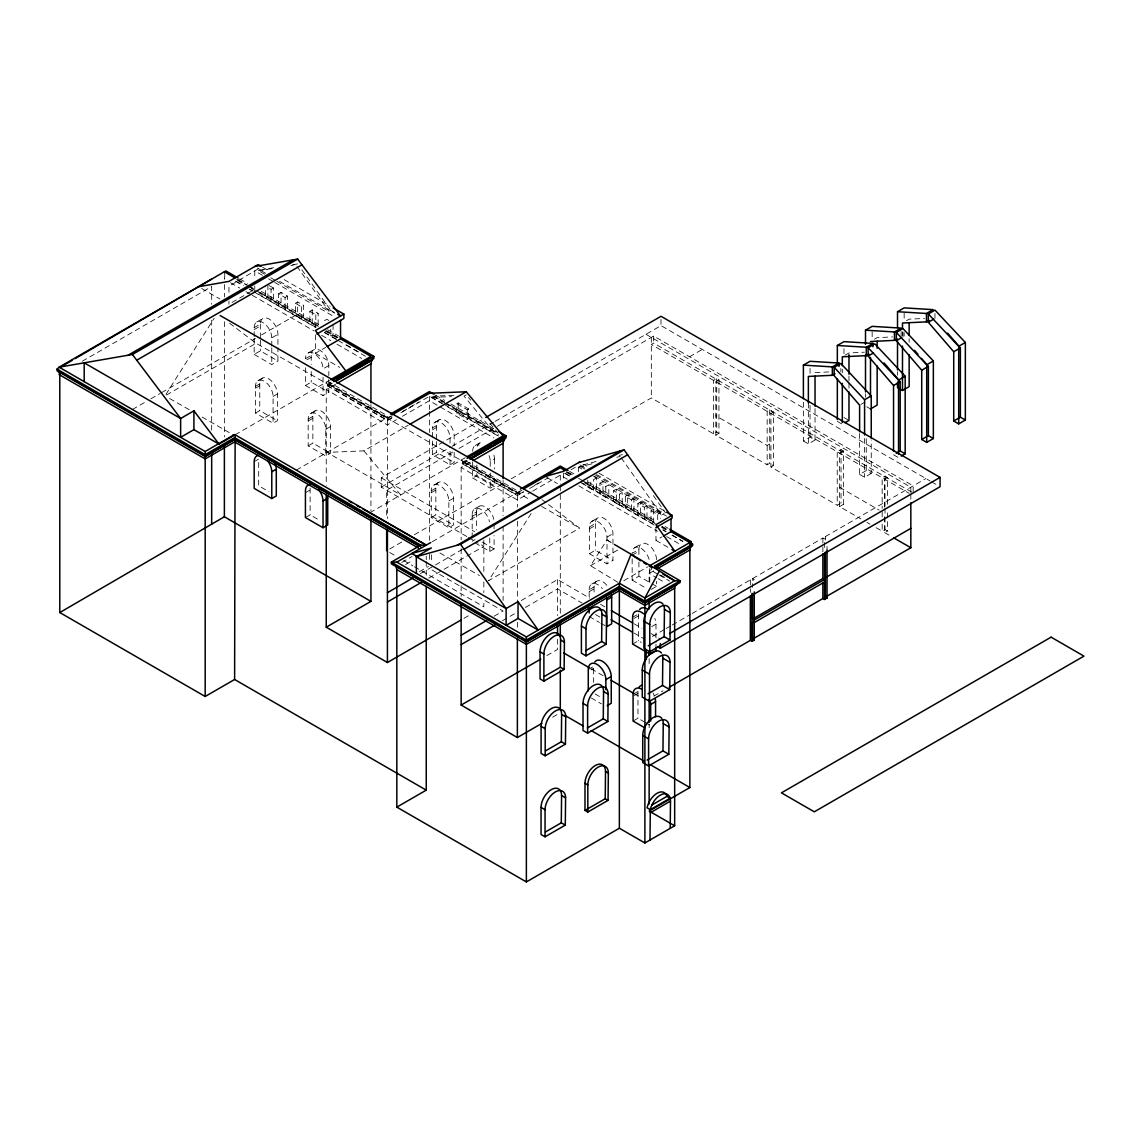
<?xml version="1.0" encoding="UTF-8"?>
<svg xmlns="http://www.w3.org/2000/svg" width="1141" height="1141" viewBox="0 0 1141 1141"><rect width="100%" height="100%" fill="white"/><g stroke="black" fill="none" stroke-linecap="round" stroke-linejoin="round"><path stroke-width="0.75" stroke-dasharray="5 3.75" d="M224.863 275.095L224.378 279.188L224.378 271.772M331.846 383.134L327.225 385.801L326.24 389.609L326.24 485.353M466.626 461.092L462.119 463.688L461.149 467.496L461.149 539.893M165.944 394.372L214.194 318.225M531.107 513.536L488.533 580.726L579.657 528.112L547.537 503.866M617.851 582.309L590.539 565.694L606.983 539.935L612.974 543.572M82.238 361.255L211.67 286.534L211.67 304.262M264.584 274.197L258.451 270.659L275.537 267.308M231.994 302.465L254.771 289.315L254.771 285.963M271.059 289.329L273.398 287.974L273.398 300.069L271.059 301.424L271.059 289.329L268.306 287.746M278.589 293.793L281.043 292.381L287.518 296.118L287.518 308.213L285.065 309.625L285.065 297.53L278.589 293.793L278.589 305.888L281.043 304.476L281.043 292.381M285.065 297.53L287.518 296.118M256.754 321.976L262.901 318.41M295.405 303.278L297.658 301.98L303.649 305.431L303.649 317.526L301.395 318.824L295.405 315.372L295.405 303.278L301.395 306.729L303.649 305.431M254.172 336.681L254.172 327.667L260.333 324.115A12.451 7.188 60 0 1 269.133 319.038A12.451 7.188 60 0 1 277.933 334.27L277.933 345.98M254.172 329.592L260.333 326.026M132.413 409.476L144.722 402.374M150.869 398.822L160.097 393.502M161.637 392.604L255.427 338.463M261.574 334.912L297.658 314.075L297.658 301.98M312.249 309.938L312.249 322.504L309.91 323.859L309.91 311.293L312.249 309.938L318.154 313.347L318.154 325.912L315.815 327.267L254.315 291.768M166.515 395L256.112 343.27L529.524 499.473M271.772 346.194L271.772 337.836L277.933 334.27M309.91 311.293L315.815 314.702L318.154 313.347M254.172 338.463L254.172 354.423L260.333 350.872L277.933 361.027L277.933 347.648M276.849 281.285L328.993 311.379L330.747 310.366L334.941 312.791M324.5 320.65L326.854 319.295L331.831 322.176M254.172 354.423L271.772 364.592L277.933 361.027M258.051 380.623L262.359 378.127M308.041 353.025L313.804 349.702M255.484 386.314L259.777 383.832A12.451 7.188 60 0 1 268.577 378.755A12.451 7.188 60 0 1 277.377 393.987L277.377 420.744L273.084 423.24L255.484 413.071L255.484 386.314A12.451 7.188 60 0 1 264.284 381.237A12.451 7.188 60 0 1 273.084 396.469L273.084 423.24M311.222 357.318L305.46 360.642L305.46 358.73L311.222 355.393A12.451 7.188 60 0 1 320.022 350.316A12.451 7.188 60 0 1 328.822 365.548L328.822 375.589M315.415 334.884L315.415 353.339L325.756 347.363M255.484 388.24L259.777 385.744M273.084 396.469L277.377 393.987M328.822 365.548L323.06 368.885A12.451 7.188 60 0 0 314.26 353.639A12.451 7.188 60 0 0 305.46 358.73M255.484 413.071L259.777 410.589L277.377 420.744M305.46 367.744L305.46 385.487L311.222 382.149L328.822 392.319L328.822 377.257M235.132 434.792L329.25 380.452M391.919 417.62L387.427 420.216L327.809 385.801L327.809 384.217L330.89 382.449M390.422 416.123L387.427 417.848L387.427 415.823L329.179 382.192L329.179 384.217L332.259 382.449M327.809 385.801L332.43 383.134M335.497 384.275L326.24 389.609L387.427 424.937L396.412 419.745M305.46 385.487L323.06 395.642L328.822 392.319M310.751 413.384L315.444 410.674M308.17 419.089L312.862 416.379A12.451 7.188 60 0 1 321.662 411.288A12.451 7.188 60 0 1 330.462 426.534L330.462 453.291L325.77 456.001L308.17 445.846L308.17 419.089A12.451 7.188 60 0 1 316.97 413.998A12.451 7.188 60 0 1 325.77 429.244L325.77 456.001M308.17 421L312.862 418.291M254.186 461.62L258.693 459.024L258.693 485.781L268.948 491.714M325.77 429.244L330.462 426.534M308.17 445.846L312.862 443.136L330.462 453.291M296.303 470.121L387.427 417.506L326.24 382.192M327.809 384.217L387.427 418.633L391.919 416.051M402.402 411.573L418.89 402.06M327.225 385.801L387.427 420.558L391.919 417.963M400.905 412.771L429.387 396.341L441.581 403.372M402.402 416.28L429.387 400.705L493.882 437.959M363.879 450.866L400.733 494.952L327.011 452.392L363.879 450.866L408.193 425.279M466.255 394.815L464.002 396.112L495.408 434.008M470.905 417.264L467.282 419.346L456.814 413.313L456.814 403.714L458.183 402.916L468.651 408.963L468.651 418.562M305.431 492.727L310.124 490.017M435.035 422.213L439.142 419.845M456.814 413.313L460.436 411.216M454.161 452.421L454.161 462.462L450.053 464.829L432.453 454.66L432.453 427.904L436.561 425.536A12.451 7.188 60 0 1 445.361 420.459A12.451 7.188 60 0 1 454.161 435.705L454.161 445.732M432.453 429.829L436.561 427.461M456.814 403.714L467.282 409.747L468.651 408.963M305.431 517.572L310.124 514.862L320.393 520.781M466.869 536.541L381.279 487.121L381.279 477.794L484.255 418.333M432.453 454.66L436.561 452.292L454.161 462.462M381.279 487.121L450.524 447.144M452.064 446.259L493.611 422.27M495.151 421.371L661.01 325.613L930.143 480.989M452.82 452.021L386.656 490.231L386.656 518.699M458.982 448.47L495.907 427.148M497.447 426.263L653.679 336.053L913.171 485.881L913.171 492.926M475.226 445.532L479.434 443.093M911.63 492.042L653.679 343.113L651.326 344.468L909.291 493.397M370.026 512.68L465.642 457.484M523.505 491.7L517.372 495.237L462.718 463.688L462.718 462.105L465.713 460.379M521.965 490.216L517.372 492.869L517.372 490.844L464.087 460.08L464.087 462.105L467.083 460.379M462.718 463.688L467.211 461.092M470.135 462.305L461.149 467.496L517.372 499.958L531.164 491.985M433.837 485.082L438.429 482.429M431.255 490.773L435.848 488.12A12.451 7.188 60 0 1 444.648 483.042A12.451 7.188 60 0 1 453.448 498.289L453.448 525.045L448.855 527.698L431.255 517.529L431.255 490.773A12.451 7.188 60 0 1 440.055 485.695A12.451 7.188 60 0 1 448.855 500.942L448.855 527.698M431.255 492.698L435.848 490.045M490.245 466.398L490.245 461.378L494.452 458.953A12.451 7.188 60 0 0 493.269 453.191M472.645 462.019L472.645 477.979L476.852 475.555L494.452 485.709L494.452 475.683M689.563 356.776L702.271 349.431M448.855 500.942L453.448 498.289M431.255 517.529L435.848 514.876L453.448 525.045M472.645 477.979L490.245 488.148L494.452 485.709M389.737 548.949L402.046 541.847M414.354 534.744L505.149 482.315M511.296 478.764L651.326 397.924L713.596 433.865L716.719 432.054L718.944 433.338L718.944 379.882L716.719 378.612L713.596 380.409L713.596 433.865M474.756 508.786L479.063 506.304M472.189 537.696L472.189 514.491L476.482 511.995A12.451 7.188 60 0 1 484.141 506.347A12.451 7.188 60 0 1 493.782 519.355M472.189 516.402L476.482 513.921M432.325 541.633L520.453 490.758M462.718 462.105L517.372 493.668L521.965 491.001M534.23 485.51L540.363 481.958M462.119 463.688L517.372 495.579L523.505 492.042M529.638 488.505L548.037 477.879M401.732 562.456L412.029 556.508M718.944 379.882L715.806 381.693L715.806 435.149L767.166 464.801L769.719 463.332L773.47 465.499L773.47 412.044L769.719 409.876L767.166 411.345L767.166 464.801M405.654 564.453L413.013 560.202M532.704 491.101L560.302 475.169L568.018 479.619M571.056 469.721L577.075 466.241M581.881 469.037L578.815 467.268L583.793 464.387L586.859 466.156M419.375 571.698L428.36 566.521M472.189 541.248L475.055 539.593M420.387 573.652L433.922 565.836M435.434 564.966L462.661 549.235M596.429 478.05L593.391 479.805L593.391 490.345L596.429 488.605L596.429 478.05L593.605 476.425M428.745 578.145L442.523 570.2M444.049 569.316L483.841 546.339L476.125 541.889M587.743 480.047L587.743 487.093L590.767 485.339L590.767 480.061M599.938 483.199L602.961 481.445L602.961 492.384L599.938 494.124L599.938 483.199L605.785 486.579L608.809 484.825L608.809 495.75L605.785 497.505L599.938 494.124M475.112 542.931L489.789 551.403L494.082 548.921L494.082 535.543M844.982 355.236L848.975 352.94L864.379 352.212M874.477 339.177L877.144 337.65L892.547 336.923M906.482 320.707L909.149 319.166L924.552 318.453M613.601 490.744L616.34 489.175L616.34 500.1L613.601 501.683L613.601 490.744L619.449 494.124L622.187 492.541L622.187 503.481L619.449 505.049L613.601 501.683M715.806 435.149L718.944 433.338M625.325 496.321L627.678 494.966L633.925 498.574L633.925 510.255L631.572 511.61L631.572 499.929L625.325 496.321L625.325 508.002L627.678 506.647L627.678 494.966M773.47 412.044L770.931 413.513L770.931 466.969L837.223 505.249L841.031 503.038L843.37 504.393L843.37 450.937L841.031 449.583L837.223 451.793L837.223 505.249M591.965 521.266L597.941 517.814M631.572 499.929L633.925 498.574M589.398 526.957L595.36 523.519A12.451 7.188 60 0 1 604.16 518.428A12.451 7.188 60 0 1 612.959 533.674L612.959 560.431L606.998 563.882L589.398 553.713L589.398 526.957A12.451 7.188 60 0 1 598.198 521.879A12.451 7.188 60 0 1 606.998 537.126L606.998 563.882M589.398 528.882L595.36 525.43M637.876 503.523L640.515 501.997L646.976 505.72L646.976 517.786L644.323 519.312L644.323 507.246L637.876 503.523L637.876 515.575L640.515 514.063L640.515 501.997M644.323 507.246L646.976 505.72M463.945 618.336L470.063 614.799M653.679 509.228L653.679 521.665L651.04 523.177L651.04 510.754L653.679 509.228L660.339 513.065L660.339 518.399M606.998 537.126L612.959 533.674M769.719 443.977L767.166 445.446L715.806 415.795M589.398 553.713L595.36 550.276L612.959 560.431M651.04 510.754L657.701 514.591L660.339 513.065M594.133 476.111L661.566 515.047L664.176 513.536M494.11 616.211L503.11 611.02L429.387 568.46M521.252 600.537L557.564 579.571L589.769 598.169M860.942 404.385L864.921 402.088M803.392 402.188L803.392 440.996L810.039 437.16L815.031 440.041L815.031 408.093M590.539 565.694L618.821 549.377M803.392 440.996L808.37 443.878L815.031 440.041M502.468 620.704L516.245 612.76M525.43 607.454L557.564 588.899L581.996 603.004M770.931 466.969L773.47 465.499M634.724 547.637L641.47 543.744M656.503 559.603A12.451 7.188 60 0 0 647.703 544.371A12.451 7.188 60 0 0 638.903 549.449L632.157 553.342A12.451 7.188 60 0 1 639.801 547.68A12.451 7.188 60 0 1 649.457 560.702M655.961 527.47L655.961 540.363L661.994 536.883M632.157 555.253L638.903 551.36M591.751 584.078L596.643 581.254M589.17 597.014L589.17 589.769L594.062 586.945A12.451 7.188 60 0 1 607.269 585.761M589.17 591.694L594.062 588.87M843.37 450.937L839.562 453.134L839.562 506.59L860.87 518.898M623.827 580.655L647.646 566.906M632.157 558.805L632.157 580.099L638.903 576.205L650.627 582.98M653.665 570.857L649.143 573.481L649.143 584.106M651.097 589.483L656.503 586.36L656.503 581.34M859.601 433.58L859.601 474.414L866.247 470.577L871.239 473.458L871.239 439.97M546.853 655.59L557.564 649.4L557.564 636.949M859.601 474.414L864.593 477.295L871.239 473.458M632.613 617.31L638.389 613.986A12.451 7.188 60 0 1 638.689 611.533M634.054 618.393L638.389 615.898M887.47 504.251L887.47 477.523L885.002 476.097L882.164 477.737L882.164 508.43M887.47 477.523L884.632 479.163L884.632 509.856M839.562 506.59L843.37 504.393M651.654 626.637L655.989 624.141A12.451 7.188 60 0 0 654.806 618.379M588.271 669.467L593.648 666.373L593.648 682.475M632.613 644.066L638.389 640.743L641.313 642.44M590.952 669.838L593.648 668.284M652.281 636.507L664.533 629.433M666.073 628.548L670.666 625.896M672.206 625.011L690.59 614.386M692.116 613.501L750.35 579.885L752.019 580.84L754.258 579.542L752.604 578.587L752.604 587.387M752.604 578.587L822.875 538.01L824.544 538.966L827.025 537.539L825.357 536.584L825.357 540.007M825.357 536.584L925.893 478.535M552.643 717.176L558.776 713.624M876.088 527.684L882.164 531.193L885.002 529.552L887.47 530.979L887.47 511.382M884.632 516.787L884.632 532.619L887.47 530.979M633.084 694.298L637.962 691.475A12.451 7.188 60 0 1 638.261 689.021M634.296 695.511L637.962 693.4M653.807 696.124L663.007 690.818M633.084 721.055L637.962 718.231L643.838 721.625M582.723 465.015L597.627 461.092M619.149 455.444L622.458 454.574M578.815 467.268L595.36 462.918M616.896 457.256L620.205 456.386M292.552 264.712L297.658 263.928L290.798 265.725M258.451 270.659L272.071 268.577M815.031 372.579L830.434 371.866M453.818 395.314L434.293 396.127L448.128 404.114M432.04 397.425L451.579 396.612M541.675 506.419L579.657 528.112M169.638 398.523L189.748 410.018M202.128 417.078L234.618 435.648M439.927 552.957L479.42 575.52M866.746 406.781L870.497 408.949M843.983 417.52L847.72 419.674M837.337 421.357L842.315 424.238M893.546 454.774L898.538 457.655M931.555 481.816L937.232 485.082M645.949 334.313L910.832 487.236L910.832 492.527M839.562 487.25L879.126 510.084M866.946 522.407L869.998 524.161M884.632 532.619L890.793 536.17M262.687 267.236L268.82 270.774M284.138 279.616L330.077 306.145M257.495 268.078L260.219 269.647M265.753 273.369L258.094 268.948L228.956 286.206L228.956 294.392M279.545 281.328L334.67 313.162M270.717 277.748L275.323 280.401M262.43 275.281L254.771 270.859L254.771 279.245M268.563 278.818L273.155 281.47M274.681 282.355L334.413 316.841M599.125 473.23L665.018 511.282M269.276 285.592L273.398 287.974M584.278 467.425L579.657 464.758L578.587 465.371L584.748 468.937M596.6 474.542L664.39 513.678M595.531 475.155L666.401 516.074M239.724 278.932L247.426 283.382M261.303 291.397L319.908 325.228M327.61 329.678L338.406 335.91M238.055 279.659L247.169 284.936M248.695 285.806L254.771 289.315M260.604 292.681L318.154 325.912M326.854 330.933L337.551 337.108M236.629 279.188L247.426 285.421M248.966 286.305L255.142 289.871M256.682 290.755L318.368 326.369M326.069 330.819L338.406 337.936M569.544 471.39L574.18 474.057M588.043 482.072L655.875 521.223M665.117 526.572L668.198 528.34M237.428 280.444L245.115 284.865M251.248 288.416L317.255 326.511M324.928 330.947L337.208 338.036M435.52 395.128L444.719 400.448M450.838 403.985L493.768 428.774M567.918 472.146L574.009 475.654M578.587 478.293L583.151 480.931M584.677 481.816L653.679 521.665M661.866 526.386L669.496 530.793M566.464 471.647L572.639 475.198M581.881 480.546L654.335 522.364M662.037 526.814L668.198 530.38M235.902 281.128L243.575 285.564M249.708 289.101L252.789 290.884M324.5 332.288L337.208 339.619M346.408 344.939L352.555 348.476M354.081 349.36L360.228 352.911M235.588 281.285L241.707 284.822M249.366 289.244L252.432 291.012M253.972 291.896L315.244 327.282M324.429 332.587L336.681 339.661M338.221 340.546L351.999 348.504M353.539 349.388L365.79 356.463M449.668 404.998L496.178 431.854M566.435 472.417L572.568 475.954M584.834 483.042L655.376 523.762M661.509 527.299L667.642 530.85M433.979 396.284L444.719 402.473M446.245 403.358L496.834 432.567M432.453 396.198L443.207 402.402M444.748 403.286L498.517 434.336M564.909 473.116L571.042 476.653M580.241 481.958L655.376 525.345M663.035 529.766L666.102 531.535M672.234 535.086L682.974 541.276M564.895 473.444L571.013 476.981M581.725 483.156L655.162 525.559M662.807 529.98L665.873 531.735M671.992 535.272L682.689 541.462M587.743 487.093L593.391 490.345M430.913 396.883L442.808 403.629M444.348 404.527L498.517 435.919M447.671 406.895L499.501 436.818M230.539 282.754L239.795 288.103M245.971 291.654L250.606 294.335M252.147 295.219L313.861 330.847M321.577 335.311L330.833 340.646M336.994 344.211L361.683 358.459M578.815 485.852L657.473 531.264M666.715 536.612L680.606 544.628M546.667 477.38L557.336 483.527M655.961 540.363L668.997 547.894M315.415 353.339L339.733 367.388M201.657 288.459L219.856 298.971M660.496 574.978L666.501 578.444M461.149 460.08L517.372 492.527M329.179 384.217L387.427 417.848M464.087 462.105L517.372 492.869M657.615 574.108L650.113 569.773L649.143 573.481L656.645 577.802M659.127 574.978L669.624 581.04M658.143 578.672L665.645 583.008M652.096 583.821L656.503 586.36M632.157 580.099L646.819 588.571M381.279 477.794L474.656 531.706M600.508 604.373L605.115 607.026M634.253 623.856L641.927 628.277M651.126 633.597L660.325 638.903M482.358 542.146L494.082 548.921M468.409 537.425L474.585 540.991M633.925 632.984L644.622 639.16M595.531 614.557L599.924 617.096M589.17 616.525L599.439 622.458M600.908 623.3L605.3 625.839M389.737 552.515L395.913 556.081M403.629 560.531L412.885 565.879M414.425 566.763L483.841 606.841L483.841 599.724M591.166 668.811L603.389 675.857M633.925 693.5L640.044 697.023M645.293 722.467L649.7 725.006M595.117 693.97L602.448 698.206M591.195 697.921L601.464 703.854M606.983 539.935L612.902 543.744M541.961 499.658L546.154 502.824M229.598 323.231L256.112 343.27M468.495 397.51L470.734 400.22M489.803 423.225L497.661 432.71M301.794 269.732L330.747 310.366M296.931 266.395L328.993 311.379M653.365 495.622L665.474 512.794M621.203 457.826L661.566 515.047M934.978 313.433L934.978 318.41M910.832 494.281L910.832 501.113M909.149 338.692L909.149 342.243M904.157 313.176L904.157 320.236M904.157 332.587L904.157 336.11M902.973 331.917L902.973 336.895M902.488 331.888L902.488 335.44M901.119 331.475L901.119 336.524M897.511 371.709L897.511 375.232M885.002 476.097L885.002 506.39M885.002 508.173L885.002 515.304M885.002 517.087L885.002 529.552M882.164 511.838L882.164 517.115M882.164 524.161L882.164 531.193M872.152 331.646L872.152 338.706M866.247 438.615L866.247 470.577M865.506 393.716L865.506 397.239M864.593 438.515L864.593 477.295M848.975 376.017L848.975 381.336M848.975 383.119L848.975 390.222M843.983 348.704L843.983 355.764M842.315 369.199L842.315 372.75M841.031 449.583L841.031 503.038M840.86 368.514L840.86 371.823M827.025 546.439L827.025 549.991M824.544 542.488L824.544 549.534M822.875 538.01L822.875 545.056M822.875 546.81L822.875 552.101M810.039 368.358L810.039 373.649M810.039 405.397L810.039 437.16M808.37 403.058L808.37 443.878M769.719 409.876L769.719 463.332M750.35 579.885L750.35 587.002M750.35 588.785L750.35 592.336M716.719 378.612L716.719 432.054M661.01 319.394L661.01 325.613M657.701 514.591L657.701 519.925M655.989 624.141L655.989 642.54M655.989 644.209L655.989 647.56M653.679 336.053L653.679 343.113M651.482 567.747L651.482 569.773M651.326 337.408L651.326 397.924M649.757 568.518L649.757 583.564M649.143 658.571L649.143 663.891M649.143 724.178L649.143 727.716M638.903 549.449L638.903 554.911M638.903 562.014L638.903 576.205M638.389 613.986L638.389 640.743M637.962 691.475L637.962 718.231M619.449 494.124L619.449 505.049M605.785 486.579L605.785 497.505M595.36 523.519L595.36 550.276M594.062 586.945L594.062 594.19M578.587 466.983L578.587 471.832M563.426 473.116L563.426 480.076M560.302 475.169L560.302 484.026M560.302 485.809L560.302 615.227M557.564 579.571L557.564 615.598M517.372 493.668L517.372 495.237M517.372 495.579L517.372 507.046M517.372 521.237L517.372 601.022M517.372 622.287L517.372 629.376M503.11 480.361L503.11 515.675M503.11 526.258L503.11 600.423M494.452 458.953L494.452 468.994M494.082 523.833L494.082 528.854M490.245 473.087L490.245 488.148M489.789 538.024L489.789 551.403M483.841 540.121L483.841 573.024M483.841 581.924L483.841 592.607M476.852 464.915L476.852 475.555M476.482 511.995L476.482 529.895M467.282 409.747L467.282 419.346M461.149 548.721L461.149 578.744M461.149 585.804L461.149 596.401M458.183 402.916L458.183 412.514M450.053 443.093L450.053 438.073A12.451 7.188 60 0 0 441.253 422.826A12.451 7.188 60 0 0 432.453 427.904M450.053 451.451L450.053 464.829M436.561 425.536L436.561 439.87M436.561 441.653L436.561 452.292M435.848 488.12L435.848 514.876M431.355 554.726L431.355 563.112M429.387 396.341L429.387 409.533M429.387 411.302L429.387 432.496M429.387 439.556L429.387 540.206M429.387 554.326L429.387 561.386M426.249 556.109L426.249 559.66M426.249 561.429L426.249 575.606M387.427 418.633L387.427 420.216M387.427 420.558L387.427 518.513M370.939 404.584L370.939 510.968M333.072 324.557L333.072 334.527L330.733 335.882L330.733 329.236M323.06 377.243L323.06 395.642M315.815 314.702L315.815 327.267M312.862 416.379L312.862 443.136M311.222 355.393L311.222 364.407M311.222 371.51L311.222 382.149M310.124 488.091L310.124 514.862M301.395 306.729L301.395 318.824M271.772 347.862L271.772 364.592M267.907 284.808L267.907 296.902L265.553 298.257L265.553 286.163M260.333 324.115L260.333 338.449M260.333 340.232L260.333 350.872M259.777 383.832L259.777 410.589M228.956 300.939L228.956 304.219M224.378 284.508L224.378 296.917M224.378 321.733L224.378 436.989M211.67 320.207L211.67 430.143M652.994 692.958A12.451 7.188 60 0 1 654.392 695.882M589.17 589.769A12.451 7.188 60 0 1 602.377 588.585M254.172 327.667A12.451 7.188 60 0 1 262.972 322.589A12.451 7.188 60 0 1 271.772 337.836M477.152 446.345A12.451 7.188 60 0 1 483.37 442.751M472.645 451.223A12.451 7.188 60 0 1 479.163 445.175M489.061 455.63A12.451 7.188 60 0 1 490.245 461.378M472.189 514.491A12.451 7.188 60 0 1 479.833 508.829A12.451 7.188 60 0 1 489.489 521.851"/><path stroke-width="1.5" d="M544.4 676.413L560.302 667.228L560.602 639.973A14.519 8.386 -60 0 0 550.333 634.039A14.519 8.386 -60 0 0 540.064 651.825L540.064 678.924L543.886 681.12L564.125 669.439L564.41 642.169A14.519 8.386 -60 0 0 554.141 636.236A14.519 8.386 -60 0 0 543.886 654.021L543.886 681.12M545.441 750.935L561.343 741.75L561.629 714.494A14.519 8.386 -60 0 0 551.36 708.561A14.519 8.386 -60 0 0 541.091 726.346L541.091 753.445L545.198 755.813L565.437 744.132L565.736 716.862A14.519 8.386 -60 0 0 555.467 710.929A14.519 8.386 -60 0 0 545.198 728.714L545.198 755.813M545.384 831.989L561.286 822.818L561.586 795.548A14.519 8.386 -60 0 0 551.317 789.615A14.519 8.386 -60 0 0 541.048 807.4L541.048 834.499L545.056 836.809L565.294 825.128L565.594 797.859A14.519 8.386 -60 0 0 555.325 791.94A14.519 8.386 -60 0 0 545.056 809.711L545.056 836.809M585.732 650.684L601.635 641.499L601.92 614.229A14.519 8.386 -60 0 0 591.651 608.31A14.519 8.386 -60 0 0 581.397 626.095L581.397 653.18L585.989 655.847L606.228 644.152L606.513 616.896A14.519 8.386 -60 0 0 596.258 610.963A14.519 8.386 -60 0 0 585.989 628.748L585.989 655.847M587.358 727.972L603.261 718.801L603.56 691.532A14.519 8.386 -60 0 0 593.291 685.598A14.519 8.386 -60 0 0 583.022 703.384L583.022 730.482L587.615 733.135L607.868 721.454L608.153 694.184A14.519 8.386 -60 0 0 597.884 688.251A14.519 8.386 -60 0 0 587.615 706.037L587.615 733.135M584.991 810.41L605.229 798.714L605.514 771.459A14.519 8.386 -60 0 0 595.26 765.525A14.519 8.386 -60 0 0 584.991 783.311L584.991 810.41L587.829 812.035L608.067 800.354L608.353 773.085A14.519 8.386 -60 0 0 598.084 767.166A14.519 8.386 -60 0 0 587.829 784.951L587.829 812.035M648.045 693.771L662.507 685.427L662.807 658.157A14.519 8.386 -60 0 0 662.45 655.291M647.061 760.063L662.964 750.878L663.263 723.622A14.519 8.386 -60 0 0 662.907 720.755M648.245 645.835L664.148 636.649L664.433 609.38A14.519 8.386 -60 0 0 664.091 606.513M648.587 765.953L668.826 754.272L669.125 727.002A14.519 8.386 -60 0 0 658.856 721.083A14.519 8.386 -60 0 0 648.587 738.855L648.587 765.953L642.725 762.573L642.725 735.474A14.519 8.386 -60 0 1 650.341 719.629A14.519 8.386 -60 0 1 661.88 718.488M649.771 651.725L670.009 640.03L670.309 612.774A14.519 8.386 -60 0 0 660.04 606.841A14.519 8.386 -60 0 0 649.771 624.626L649.771 651.725L643.909 648.33L643.909 621.232A14.519 8.386 -60 0 1 651.511 605.4A14.519 8.386 -60 0 1 663.064 604.245M649.5 701.287L669.738 689.606L670.038 662.336A14.519 8.386 -60 0 0 659.769 656.417A14.519 8.386 -60 0 0 649.5 674.188L649.5 701.287L642.269 697.108L642.269 670.009A14.519 8.386 -60 0 1 649.871 654.178A14.519 8.386 -60 0 1 661.423 653.023M670.209 828.352L670.509 801.082L670.152 798.215L666.929 796.361A14.519 8.386 -60 0 0 657.016 793.295A14.519 8.386 -60 0 0 647.09 807.799L650.327 809.668L670.152 798.215A14.519 8.386 -60 0 0 660.24 795.163A14.519 8.386 -60 0 0 650.327 809.668L649.971 840.033M656.674 569.117L689.863 549.962L690.348 545.869M689.863 549.962L690.348 546.553L691.032 546.953L656.046 567.148M370.939 402.816L370.939 363.808L371.923 360L334.926 381.351M503.11 478.592L503.11 443.279L504.08 439.47L471.119 458.497M395.841 565.85L396.826 569.559L396.826 807.129L526.372 881.922L619.363 828.238L644.893 842.971L674.659 825.784L674.659 588.214L675.629 584.506L666.415 589.84M614.471 544.485L659.384 570.928L644.893 597.97L644.893 842.971M419.289 546.197L234.618 439.57L205.18 456.571L57.05 370.825L57.05 369.128L59.132 367.174L225.847 270.916L238.169 278.047M59.788 367.545L71.997 360.442M75.049 358.659L211.67 279.103M426.249 586.246L426.249 790.143L234.618 679.494L205.18 696.481L59.788 612.546L224.378 516.759L370.939 601.378L370.939 519.825M655.961 527.47L672.092 518.128L672.092 515.361L666.558 512.166M128.092 355.222L293.337 259.82M57.05 369.128L205.18 454.646L234.618 437.659L420.772 545.141L426.249 545.141L234.618 434.493L205.18 451.494L59.132 367.174L132.413 354.48L297.658 259.078L340.546 316.014L337.736 314.403M136.735 360.214L301.98 264.812M316.884 334.028L343.869 318.467L343.869 314.103L315.415 330.533L345.809 370.896M234.618 679.494L235.132 434.792L219.001 444.106L193.927 410.831L180.635 418.505L84.192 362.824L84.192 381.636M327.239 346.522L340.546 338.834L370.939 356.391L330.762 379.582M219.001 444.106L193.927 429.644L180.635 437.317L180.635 418.505L132.413 354.48M332.259 380.409L373.877 356.391L373.877 358.417L333.8 381.55M337.051 378.883L367.887 361.084M208.118 454.075L222.837 445.589M225.775 443.878L228.728 442.18M231.666 440.483L234.618 438.786L245.372 445.004M205.18 456.343L234.618 439.356L420.772 546.839M335.511 381.351L372.508 360L372.508 358.417M337.037 383.39L370.939 363.808M276.293 469.193L276.293 495.95L271.786 498.546L271.786 471.789L276.293 469.193A12.451 7.188 60 0 0 275.109 463.431M390.422 414.083L429.387 391.591L433.979 394.244M391.919 414.91L429.387 393.288L466.255 391.762L503.11 435.848L467.14 456.614M409.719 424.395L466.255 391.762M327.724 498.26L327.724 525.017L323.031 527.727L323.031 500.97L327.724 498.26A12.451 7.188 60 0 0 327.424 495.451M485.795 417.449L661.01 316.285L940.07 477.394L940.07 486.722L660.325 648.231L657.487 646.59M467.083 458.34L506.034 435.848L506.034 437.887L470.078 458.639M474.699 455.188L485.182 449.126M488.191 447.4L491.186 445.675M494.181 443.935L497.176 442.209M500.172 440.483L504.664 437.887L504.664 439.47L470.206 459.367M473.13 460.579L503.11 443.279M420.772 545.141L391.349 562.128L391.349 563.825L526.372 642.012L619.363 588.314L644.893 603.047L676.998 584.506M520.439 489.075L560.302 466.056L568.004 470.506M526.372 641.784L619.363 588.1L644.893 602.833L680.136 582.481L680.136 580.783L644.893 601.136L619.363 586.403L526.372 640.087L391.349 562.128L396.826 562.128L430.813 542.503M523.548 488.976L560.302 467.753L564.866 470.377M579.657 461.991L563.426 471.361L545.141 476.496M457.127 545.241L620.704 450.795M416.394 573.424L416.294 556.694L460.536 544.286L624.113 449.839L671.022 515.989M326.24 494.21L326.24 627.193L370.939 601.378M387.427 592.678L412.899 577.974M464.045 549.235L627.621 454.803M387.427 602.006L421.1 582.566M803.392 398.651L803.392 365.134L810.039 361.298L838.992 363.052L838.992 366.418M837.337 363.123L837.337 345.481L843.983 341.644L872.936 343.398L872.936 346.764M865.506 330.191L872.152 326.355L901.119 328.109L894.458 331.945L865.506 330.191L865.506 344.311M897.511 311.721L904.157 307.885L933.11 309.639L926.463 313.475L897.511 311.721L897.511 327.595M803.392 365.134L832.345 366.889L838.992 363.052M837.337 345.481L866.29 347.235L872.936 343.398M859.601 431.797L859.601 405.155L834.199 375.674L834.199 367.373L840.86 363.523L871.239 395.898L871.239 438.201M893.546 451.223L893.546 385.515L868.144 356.021L868.144 347.72L874.805 343.883L905.184 376.245L905.184 453.818L901.19 456.115M896.327 332.43L902.973 328.594L933.352 360.955L933.352 438.529L926.706 442.366L921.714 439.485L921.714 370.226L896.327 340.731L896.327 332.43L926.706 364.792L926.706 442.366M928.318 313.946L934.978 310.11L965.357 342.485L965.357 420.045L958.711 423.882L953.719 421L953.719 351.742L928.318 322.261L928.318 313.946L958.711 346.322L958.711 423.882M808.37 403.058L808.37 376.43L832.345 375.303L835.012 373.763M842.315 365.648L842.315 356.776L866.29 355.65L868.957 354.124M870.497 341.487L894.458 340.36L897.126 338.834M902.488 328.337L902.488 323.003L926.463 321.89L929.131 320.35M868.144 356.021L873.464 352.954M896.327 340.731L901.647 337.665M928.318 322.261L933.638 319.18M326.24 627.193L387.427 662.507L460.893 620.091M898.538 454.118L898.538 380.081L905.184 376.245M864.593 434.992L864.593 399.735L871.239 395.898M926.706 364.792L933.352 360.955M958.711 346.322L965.357 342.485M460.536 544.286L506.119 608.552L506.119 625.339L518.043 618.451L538.21 630.103L518.043 601.664L506.119 608.552L416.294 556.694L431.355 548.008L411.787 553.499L417.806 556.965M461.149 635.237L486.622 620.533M893.546 385.515L900.192 381.665L884.033 362.909M921.714 370.226L928.375 366.375L921.443 358.345M953.719 351.742L960.365 347.905L947.672 333.158M672.092 515.361L655.961 524.689L674.802 551.231L671.906 549.563M844.982 422.698L848.975 420.387L848.975 391.991M461.149 644.565L494.823 625.125M870.497 408.949L877.144 405.098L877.144 366.047M897.511 382.292L897.511 387.583L902.488 390.464L909.149 386.628L909.149 354.68M663.491 536.013L671.022 531.663L692.587 544.129L692.587 545.812L654.606 567.747L654.606 566.05L692.587 544.129M396.826 562.128L526.372 636.935L619.363 583.236L630.959 554.512L640.743 560.73M690.633 544.129L691.318 541.69L649.143 566.05L652.139 567.79M537.04 635.052L526.372 641.213L521.765 638.561M540.092 633.298L550.761 627.136M553.813 625.382L562.969 620.091M566.007 618.336L576.69 612.175M579.728 610.406L582.78 608.652M585.832 606.898L590.41 604.245M593.448 602.491L596.501 600.736M599.553 598.968L604.131 596.329M607.169 594.575L610.221 592.807M613.273 591.052L617.851 588.414M660.539 563.754L663.52 562.028M666.501 560.317L669.482 558.591M672.463 556.879L687.367 548.265M611.662 597.114L611.662 623.87L606.77 626.68L606.77 599.924L611.662 597.114A12.451 7.188 60 0 0 611.362 594.304M896.213 453.234L900.192 450.937L905.184 453.818M461.149 605.229L461.149 705.067L540.734 659.127M921.714 439.485L928.375 435.648L933.352 438.529M953.719 421L960.365 417.164L965.357 420.045M646.419 601.378L663.335 591.609M674.659 588.214L644.893 605.4L619.363 590.667L526.372 644.351L396.826 569.559M669.553 633.583L940.07 477.394M605.871 689.663L605.871 679.637L611.248 676.527A12.451 7.188 60 0 0 604.716 662.95A12.451 7.188 60 0 0 594.818 661.965M643.695 613.901A12.451 7.188 60 0 0 632.613 617.31L632.613 644.066L650.213 654.235L655.989 650.898L655.989 647.56M396.826 807.129L426.249 790.143M461.149 705.067L517.372 737.528L541.904 723.365M752.604 619.078L822.875 578.501L824.544 579.471L754.258 620.034L752.604 619.078L752.604 594.432M825.357 577.731L910.832 528.383M607.212 705.623L611.248 703.284L611.248 676.527M824.544 581.996L754.258 622.572L752.604 621.603L752.604 639.088L754.258 640.058L754.258 591.865M669.139 687.281L750.35 640.386L752.019 641.356L754.258 640.058M752.604 639.088L822.875 598.526L824.544 599.481L827.025 598.041L827.025 549.991M825.357 552.016L825.357 597.085L910.832 547.737L910.832 502.81M650.684 721.183L650.684 704.453L655.562 701.629A12.451 7.188 60 0 0 655.262 698.834M651.668 805.161L666.929 796.361M689.863 542.545L689.863 787.547L649.143 811.051L674.659 825.784M650.327 812.734L670.509 801.082M578.587 462.618L624.113 449.839M254.771 266.495L297.658 259.078M198.62 286.705L228.956 281.399L258.094 264.584L261.161 266.352M220.113 315.515L539.023 497.718M348.975 500.985L352.07 502.753M356.705 505.406L359.8 507.175M362.881 508.929L426.249 545.141M893.874 537.953L910.832 547.737M333.143 307.913L343.869 314.103M825.357 597.085L827.025 598.041M339.947 336.795L373.877 356.391M224.378 271.772L235.017 277.905M669.738 529.239L691.318 541.69M498.375 431.426L506.034 435.848M654.606 566.05L680.136 580.783L674.659 580.783L644.893 597.97L619.363 583.236L619.363 828.238M662.65 573.852L674.659 580.783L659.384 570.928M664.433 609.38L670.309 612.774M622.373 589.255L637.377 597.927M640.386 599.667L643.381 601.393M643.909 621.232L649.771 624.626M664.148 636.649L670.009 640.03M611.248 610.563L632.713 622.972M601.92 614.229L606.513 616.896M611.02 619.763L632.399 632.114M662.807 658.157L670.038 662.336M581.397 626.095L585.989 628.748M601.635 641.499L606.228 644.152M642.269 670.009L649.5 674.188M662.507 685.427L669.738 689.606M248.453 446.773L266.894 457.427M269.975 459.21L300.725 476.952M303.806 478.735L314.574 484.954M317.64 486.722L328.408 492.941M331.475 494.709L336.096 497.376M339.162 499.159L342.243 500.928M345.324 502.71L356.078 508.915M359.158 510.697L377.614 521.351M380.68 523.12L411.43 540.877M414.511 542.645L419.118 545.312M418.59 548.136L234.618 441.924L205.18 458.91L59.132 374.59M560.602 639.973L564.41 642.169M563.668 652.937L589.64 667.927M611.02 680.264L633.925 693.5M60.83 372.437L63.91 374.219M66.977 375.988L83.864 385.744M86.944 387.512L97.684 393.716M100.765 395.485L111.504 401.703M114.585 403.472L125.325 409.676M128.405 411.445L133.012 414.112M136.079 415.88L139.145 417.649M142.226 419.432L146.832 422.084M149.899 423.867L152.965 425.636M156.046 427.404L174.473 438.044M177.54 439.827L205.18 455.772M398.922 567.633L429.629 585.362M432.696 587.13L443.45 593.349M446.516 595.117L457.27 601.321M460.336 603.09L464.943 605.757M468.024 607.525L471.09 609.294M474.157 611.077L478.764 613.73M481.844 615.512L484.911 617.281M487.977 619.05L504.878 628.805M509.485 631.472L518.699 636.792M540.064 651.825L543.886 654.021M663.263 723.622L669.125 727.002M323.031 527.727L305.431 517.572L305.431 490.801A12.451 7.188 60 0 1 309.839 484.554M271.786 498.546L254.186 488.391L254.186 461.62A12.451 7.188 60 0 1 258.593 455.373M603.56 691.532L608.153 694.184M560.302 667.228L564.125 669.439M644.808 727.83L633.084 721.055L633.084 694.298A12.451 7.188 60 0 1 641.884 689.221M642.725 735.474L648.587 738.855M583.022 703.384L587.615 706.037M662.964 750.878L668.826 754.272M603.261 718.801L607.868 721.454M564.923 715.421L583.436 726.104M591.152 730.554L643.581 760.833M649.757 764.384L689.863 787.547M561.629 714.494L565.736 716.862M541.091 726.346L545.198 728.714M561.343 741.75L565.437 744.132M605.514 771.459L608.353 773.085M584.991 783.311L587.829 784.951M605.229 798.714L608.067 800.354M561.586 795.548L565.594 797.859M541.048 807.4L545.056 809.711M561.286 822.818L565.294 825.128M643.538 562.499L646.334 564.282M868.144 347.72L898.538 380.081M834.199 367.373L864.593 399.735M914.512 350.301L917.977 354.323M59.788 374.975L58.619 369.912M960.365 347.905L960.365 417.164M928.375 366.375L928.375 435.648M926.463 313.475L926.463 321.89M909.149 322.718L909.149 335.154M902.488 346.094L902.488 390.464M900.192 381.665L900.192 450.937M897.511 341.715L897.511 369.941M894.458 331.945L894.458 340.36M877.144 341.202L877.144 348.305M870.497 357.461L870.497 396.512M866.29 347.235L866.29 355.65M865.506 354.894L865.506 391.948M848.975 354.708L848.975 374.234M842.315 383.405L842.315 422.455M837.337 379.012L837.337 419.588M832.345 366.889L832.345 375.303M824.544 553.057L824.544 599.481M822.875 553.856L822.875 578.501M822.875 582.78L822.875 598.526M815.031 376.131L815.031 406.31M752.019 593.306L752.019 641.356M750.35 595.902L750.35 640.386M671.022 518.741L671.022 531.663M660.325 643.567L660.325 648.231M655.562 701.629L655.562 716.691M650.213 650.883L650.213 654.235M649.143 601.835L649.143 608.937M649.143 651.482L649.143 655.034M649.143 699.347L649.143 722.396M649.143 764.955L649.143 803.963M646.148 650.727L646.148 659.626M589.17 607.654L589.17 612.974M588.271 690.904L588.271 669.467A12.451 7.188 60 0 1 597.071 664.39A12.451 7.188 60 0 1 605.871 679.637M560.302 624.098L560.302 636.507M560.302 670.195L560.302 709.203M557.564 624.498L557.564 635.166M526.372 636.935L526.372 881.922M518.043 601.664L518.043 618.451M517.372 638.247L517.372 737.528M387.427 529.11L387.427 662.507M386.656 529.381L386.656 550.732M340.546 320.379L340.546 338.834M224.378 445.846L224.378 516.759M211.67 453.191L211.67 524.104M205.18 451.494L205.18 696.481M193.927 410.831L193.927 429.644M59.788 371.995L59.788 612.546M639.559 609.579A12.451 7.188 60 0 1 647.189 608.909M639.145 687.082A12.451 7.188 60 0 1 642.369 685.213M650.384 701.658A12.451 7.188 60 0 1 650.684 704.453M606.47 597.128A12.451 7.188 60 0 1 606.77 599.924M318.639 489.632A12.451 7.188 60 0 1 323.031 500.97M267.393 460.451A12.451 7.188 60 0 1 271.786 471.789M1051.103 637.163L781.428 792.852L814.289 811.822L1083.95 656.132L1051.103 637.163"/></g></svg>
